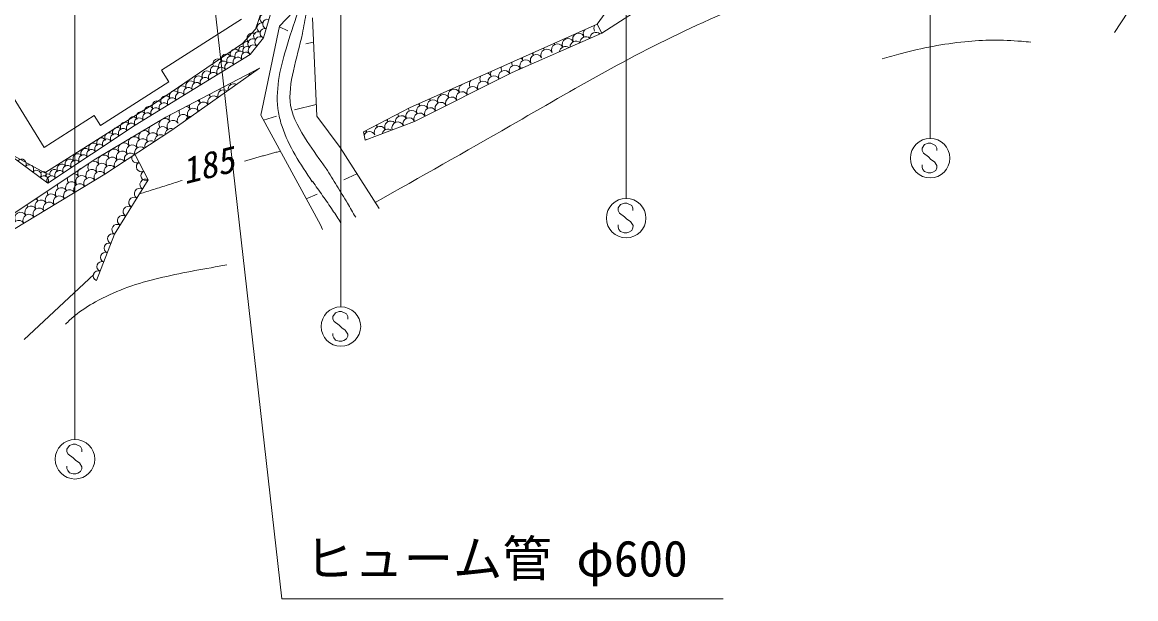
# Model space of a CAD drawing. Units: millimetres, scale not verified. Extents: x 40000 to 680000, y 20000 to 380000.
# Drawn here: x 378968 to 435319, y 247609 to 276807 of the extents above; entities that cross this region are included whole.
import ezdxf
from ezdxf.enums import TextEntityAlignment as Align

# ---------------------------------------------------------------- set-up
doc = ezdxf.new("R2010")
doc.units = ezdxf.units.MM
doc.header["$LTSCALE"] = 1000
for name, color, linetype, lineweight in [('M-BGD', 7, 'Continuous', 13), ('M-STR-STR3', 7, 'Continuous', 13), ('M-STR-STRC', 7, 'Continuous', 13)]:
    doc.layers.add(name, color=color, linetype=linetype, lineweight=lineweight)
doc.styles.add('ＭＳ ゴシック', font='')
doc.styles.get('ＭＳ ゴシック').set_extended_font_data('MS Gothic')

msp = doc.modelspace()

# ---------------------------------------------------------------- linework, layer by layer
at = {"layer": 'M-BGD'}
for p, q in [((424910, 302204), (424910, 270924)), ((408067, 276703), (409683, 278977)), ((391562, 278753), (390776, 276452)), ((392002, 278815), (391172, 276019)), ((380078, 270472), (375417, 278006)), ((391991, 276604), (392678, 277336)), ((408294, 276260), (410611, 277737)), ((434917, 277312), (434240, 276282)), ((390055, 276960), (386009, 274377)), ((393661, 277027), (393870, 272050)), ((403679, 274759), (408067, 276703)), ((408067, 276703), (408294, 276260)), ((390776, 276452), (390111, 275727)), ((391041, 272108), (391991, 276604)), ((392412, 276369), (391983, 276569)), ((408294, 276260), (403767, 274267)), ((390111, 275727), (385765, 272761)), ((391172, 276019), (390504, 275179)), ((393712, 275805), (393321, 275716)), ((390504, 275179), (384679, 271592)), ((386237, 272005), (390971, 274479)), ((390971, 274479), (386536, 271345)), ((398558, 272465), (403679, 274759)), ((386009, 274377), (386386, 273787)), ((403767, 274267), (398816, 271776)), ((386386, 273787), (382930, 271581)), ((385765, 272761), (380118, 269189)), ((392740, 272368), (393845, 272646)), ((396232, 271255), (398558, 272465)), ((382607, 272087), (380921, 271010)), ((382930, 271581), (382607, 272087)), ((382691, 269896), (386237, 272005)), ((391041, 272108), (394061, 266554)), ((391180, 271852), (391828, 272056)), ((395059, 270458), (393870, 272050)), ((398816, 271776), (396321, 270843)), ((384679, 271592), (380254, 268656)), ((386536, 271345), (383154, 269108)), ((396321, 270843), (396232, 271255)), ((380921, 271010), (380078, 270472)), ((380118, 269189), (377992, 270343)), ((380254, 268656), (377992, 270343)), ((384649, 270153), (385334, 268819)), ((395059, 270458), (397024, 267367)), ((377218, 266248), (382691, 269896)), ((383154, 269108), (377962, 265977)), ((385334, 268819), (383630, 266076)), ((395907, 269123), (395239, 268830)), ((393899, 268102), (393344, 267872)), ((394061, 266554), (394167, 266314)), ((383630, 266076), (382720, 263731)), ((379057, 260742), (382584, 264025))]:
    msp.add_line(p, q, dxfattribs=at)
for centre, radius, start, end in [((391088, 276531), 242, 72.8125, 252.8125), ((391231, 276993), 242, 72.8125, 252.8125), ((391380, 276718), 243, 73.4876, 253.4876), ((390598, 275995), 260, 52.0836, 232.0836), ((390902, 276105), 226, 59.4697, 239.4697), ((391242, 276252), 243, 73.4876, 253.4876), ((407124, 275956), 300, 26.7092, 206.7092), ((406721, 276089), 300, 26.7092, 26.9911), ((407257, 276359), 300, 206.4264, 206.7092), ((407660, 276226), 300, 138.9213, 206.7092), ((407995, 275996), 300, 47.614, 179.8941), ((408196, 276496), 300, 150.1668, 206.7092), ((390080, 275417), 161, 36.7187, 216.7187), ((390331, 275374), 205, 42.3669, 222.3669), ((390323, 275651), 179, 50.2586, 230.2586), ((390634, 275711), 251, 52.5584, 232.5584), ((390671, 275389), 268, 51.465, 231.4649), ((391005, 275809), 268, 51.465, 231.4649), ((406052, 275417), 300, 26.7092, 206.7092), ((405649, 275550), 300, 26.7092, 38.3808), ((406185, 275820), 300, 195.138, 206.7092), ((406455, 275284), 300, 54.2646, 173.2434), ((406588, 275687), 300, 26.7092, 206.7092), ((406721, 276089), 300, 200.8037, 206.7092), ((406991, 275553), 300, 47.614, 179.8941), ((407493, 275774), 300, 47.614, 179.8941), ((389299, 274950), 250, 29.6341, 209.6341), ((389558, 274857), 243, 31.3927, 211.3927), ((389733, 275197), 250, 29.6341, 209.6341), ((389880, 274795), 244, 31.6269, 211.6269), ((389972, 275109), 243, 31.3927, 211.3927), ((390296, 275051), 244, 31.6269, 211.6269), ((404577, 275011), 300, 177.4025, 206.7092), ((404980, 274878), 300, 26.7092, 206.7092), ((404577, 275011), 300, 26.7092, 50.3922), ((405113, 275280), 300, 183.5581, 206.7092), ((405516, 275147), 300, 26.7092, 206.7092), ((405113, 275280), 300, 26.7092, 44.2366), ((405649, 275550), 300, 189.4139, 206.7092), ((388729, 274351), 243, 31.3927, 211.3927), ((388864, 274703), 250, 29.6341, 209.6341), ((389048, 274283), 244, 31.6269, 211.6269), ((389144, 274604), 243, 31.3927, 211.3927), ((389464, 274539), 244, 31.6269, 211.6269), ((391219, 274324), 300, 149.7102, 150.852), ((403505, 274471), 300, 164.4142, 206.7092), ((403908, 274338), 300, 26.7092, 206.7092), ((404041, 274741), 300, 170.9181, 206.7092), ((404311, 274205), 300, 90.8247, 136.6833), ((404444, 274608), 300, 26.7092, 206.7092), ((404041, 274741), 300, 26.7092, 56.8766), ((387901, 273846), 243, 31.3927, 211.3927), ((388216, 273770), 244, 31.6269, 211.6269), ((388315, 274098), 243, 31.3927, 211.3927), ((388632, 274026), 244, 31.6269, 211.6269), ((390293, 274116), 300, 206.0262, 211.0997), ((390705, 274014), 300, 133.6756, 165.5102), ((390705, 274014), 300, 84.99, 101.5153), ((402433, 273932), 300, 149.3159, 206.7092), ((402433, 273932), 300, 26.7092, 78.9522), ((402836, 273799), 300, 26.7092, 206.7092), ((402969, 274202), 300, 157.3317, 206.7092), ((403372, 274069), 300, 26.7092, 206.7092), ((386659, 273087), 243, 31.3927, 211.3927), ((387073, 273340), 243, 31.3927, 211.3927), ((387383, 273257), 244, 31.6269, 211.6269), ((387487, 273593), 243, 31.3927, 211.3927), ((387799, 273514), 244, 31.6269, 211.6269), ((389164, 273084), 300, 54.0263, 196.4739), ((389266, 273496), 300, 191.8746, 211.0997), ((389678, 273394), 300, 63.0467, 187.4535), ((389266, 273496), 300, 31.0997, 43.3162), ((389780, 273806), 300, 198.9746, 211.0997), ((400825, 273123), 300, 26.7092, 206.7092), ((400423, 273256), 300, 26.7092, 31.8374), ((400959, 273526), 300, 201.5996, 206.7092), ((401361, 273393), 300, 116.7107, 206.7092), ((401764, 273260), 300, 26.7092, 206.7092), ((401897, 273662), 300, 138.7701, 206.7092), ((402300, 273529), 300, 26.7092, 206.7092), ((385799, 272570), 254, 30.9465, 210.9465), ((386234, 272831), 254, 30.9465, 210.9465), ((386551, 272745), 244, 31.6269, 211.6269), ((386967, 273001), 244, 31.6269, 211.6269), ((388136, 272464), 300, 37.1023, 211.0997), ((387725, 272566), 300, 31.0997, 67.2307), ((388238, 272876), 300, 176.5697, 211.0997), ((388650, 272774), 300, 45.6226, 204.8776), ((388238, 272876), 300, 31.0997, 58.6211), ((388752, 273186), 300, 184.3019, 211.0997), ((399753, 272584), 300, 26.7092, 206.7092), ((399351, 272717), 300, 26.7092, 42.3987), ((399887, 272986), 300, 191.1972, 206.7092), ((400156, 272450), 300, 26.7092, 206.7092), ((400289, 272853), 300, 26.7092, 206.7092), ((399887, 272986), 300, 26.7092, 37.071), ((400423, 273256), 300, 196.4308, 206.7092), ((400692, 272720), 300, 26.7092, 206.7092), ((401228, 272990), 300, 26.7092, 206.7092), ((384981, 272040), 240, 33.5867, 213.5867), ((385303, 271976), 244, 31.6269, 211.6269), ((385381, 272306), 240, 33.5867, 213.5867), ((385719, 272232), 244, 31.6269, 211.6269), ((386135, 272489), 244, 31.6269, 211.6269), ((387211, 272256), 300, 158.0876, 211.0997), ((387211, 272256), 300, 31.0997, 77.1033), ((387623, 272155), 300, 31.0997, 211.0997), ((387725, 272566), 300, 167.9602, 211.0997), ((388035, 272053), 300, 109.3346, 141.1655), ((398681, 272044), 300, 26.7092, 193.8337), ((398815, 272447), 300, 180.8098, 206.7092), ((399084, 271911), 300, 26.7092, 206.7063), ((399217, 272314), 300, 26.7092, 206.7092), ((398815, 272447), 300, 26.7092, 47.9359), ((399351, 272717), 300, 185.8695, 206.7092), ((399620, 272181), 300, 26.7092, 206.7092), ((384179, 271508), 240, 33.5867, 213.5867), ((384477, 271458), 241, 33.566, 213.566), ((384580, 271774), 240, 33.5867, 213.5867), ((384887, 271720), 244, 31.6269, 211.6269), ((386183, 271637), 300, 138.4604, 211.0997), ((386183, 271637), 300, 31.0997, 103.0255), ((386595, 271535), 300, 31.0997, 211.0997), ((386697, 271947), 300, 145.2428, 211.0997), ((387109, 271845), 300, 31.0997, 211.0997), ((387521, 271743), 300, 89.7721, 160.7281), ((397609, 271505), 300, 45.4543, 206.7092), ((397207, 271638), 300, 26.7092, 48.8636), ((397743, 271908), 300, 184.3089, 206.7092), ((397973, 271461), 300, 20.513, 200.5101), ((398145, 271775), 300, 32.9044, 187.8527), ((398279, 272177), 300, 182.6461, 206.7092), ((398535, 271671), 300, 20.513, 200.513), ((399084, 271911), 300, 206.7063, 206.7092), ((383378, 270976), 240, 33.5867, 213.5867), ((383673, 270925), 241, 33.566, 213.566), ((383778, 271242), 240, 33.5867, 213.5867), ((384075, 271191), 241, 33.566, 213.566), ((385156, 271017), 300, 130.9361, 211.0997), ((385156, 271017), 300, 31.0997, 110.5499), ((385568, 270915), 300, 31.0997, 211.0997), ((385670, 271327), 300, 120.743, 211.0997), ((385980, 270813), 300, 59.8431, 187.1102), ((386081, 271225), 300, 31.0997, 211.0997), ((386493, 271123), 300, 66.1025, 180.8508), ((396538, 270966), 300, 26.7092, 154.5475), ((396135, 271099), 300, 26.7092, 45.617), ((396671, 271368), 300, 187.7664, 206.7092), ((397074, 271235), 300, 26.7092, 206.7092), ((396671, 271368), 300, 26.7092, 47.2103), ((397207, 271638), 300, 186.1132, 206.7092), ((397476, 271102), 300, 53.1959, 167.831), ((382576, 270444), 240, 33.5867, 213.5867), ((382869, 270391), 241, 33.566, 213.566), ((382977, 270710), 240, 33.5867, 213.5867), ((383271, 270658), 241, 33.566, 213.566), ((384128, 270397), 300, 120.743, 211.0997), ((384230, 270809), 300, 210.3032, 211.0997), ((384128, 270397), 300, 31.0997, 120.743), ((384540, 270295), 300, 31.0997, 211.0997), ((384642, 270707), 300, 31.0997, 211.0997), ((384744, 271119), 300, 211.0335, 211.0997), ((384952, 270193), 300, 50.3533, 204.0947), ((385054, 270605), 300, 31.0997, 211.0997), ((385466, 270503), 300, 59.8431, 187.1102), ((396404, 270563), 300, 96.7091, 106.5184), ((381775, 269911), 240, 33.5867, 213.5867), ((382064, 269857), 241, 33.566, 213.566), ((382175, 270177), 240, 33.5867, 213.5867), ((382466, 270124), 241, 33.566, 213.566), ((383101, 269777), 300, 31.0997, 211.0997), ((383203, 270189), 300, 208.892, 211.0997), ((383513, 269675), 300, 31.0997, 211.0997), ((383615, 270087), 300, 31.0997, 211.0997), ((383716, 270499), 300, 209.5826, 211.0997), ((383203, 270189), 300, 31.0997, 32.5939), ((384026, 269985), 300, 31.0997, 211.0997), ((384438, 269883), 300, 42.8586, 204.0947), ((384763, 269931), 250, 159.7329, 297.1592), ((378935, 269640), 235, 323.2875, 143.2875), ((379312, 269359), 235, 323.2875, 143.2875), ((380973, 269379), 240, 33.5867, 213.5867), ((381260, 269323), 241, 33.566, 213.566), ((381374, 269645), 240, 33.5867, 213.5867), ((381662, 269590), 241, 33.566, 213.566), ((382073, 269157), 300, 123.6848, 211.0997), ((382587, 269467), 300, 150.9361, 211.0997), ((382587, 269467), 300, 31.0997, 96.4336), ((382999, 269365), 300, 31.0997, 211.0997), ((383411, 269263), 300, 35.2979, 211.0997), ((383924, 269573), 300, 42.8586, 204.0947), ((384991, 269486), 250, 117.1593, 297.1592), ((379689, 269078), 235, 323.2875, 143.2875), ((380066, 268797), 235, 323.2875, 143.2875), ((380032, 269099), 149, 315.8992, 135.8992), ((380269, 269000), 130, 1.9408, 181.9408), ((380455, 268790), 241, 33.566, 213.566), ((380586, 269125), 223, 32.9046, 212.9046), ((380858, 269056), 241, 33.566, 213.566), ((381559, 268847), 300, 171.1297, 211.0997), ((381559, 268847), 300, 31.0997, 76.2399), ((381971, 268745), 300, 31.0997, 211.0997), ((382383, 268643), 300, 31.0997, 211.0997), ((382485, 269055), 300, 31.0997, 211.0997), ((382897, 268953), 300, 31.0997, 211.0997), ((385192, 268590), 269, 58.1499, 238.1498), ((385220, 269041), 250, 117.1593, 297.1592), ((380532, 268228), 300, 172.4658, 211.0997), ((380944, 268126), 300, 31.0997, 211.0997), ((381046, 268537), 300, 158.943, 211.0997), ((381356, 268024), 300, 31.0997, 211.0997), ((381458, 268436), 300, 31.0997, 211.0997), ((381869, 268334), 300, 31.0997, 211.0997), ((384908, 268133), 269, 58.1499, 238.1498), ((379916, 267506), 300, 31.0997, 211.0997), ((379504, 267608), 300, 31.0997, 55.3345), ((380018, 267918), 300, 176.7485, 211.0997), ((380328, 267404), 300, 31.0997, 211.0997), ((380430, 267816), 300, 31.0997, 211.0997), ((380842, 267714), 300, 31.0997, 211.0997), ((384624, 267676), 269, 58.1499, 238.1498), ((378889, 266886), 300, 31.0997, 211.0997), ((379403, 267196), 300, 31.0997, 211.0997), ((379504, 267608), 300, 192.0352, 211.0997), ((379814, 267094), 300, 31.0997, 211.0997), ((384340, 267219), 269, 58.1499, 238.1498), ((378787, 266474), 300, 31.0997, 211.0997), ((379301, 266784), 300, 31.0997, 211.0997), ((383772, 266305), 269, 58.1499, 238.1498), ((384056, 266762), 269, 58.1499, 238.1498), ((383539, 265841), 252, 68.8068, 248.8068), ((383357, 265372), 252, 68.8068, 248.8068), ((383175, 264903), 252, 68.8068, 248.8068), ((382993, 264434), 252, 68.8068, 248.8068), ((382811, 263965), 252, 68.8068, 248.8068)]:
    msp.add_arc(centre, radius, start, end, dxfattribs=at)
for points, knots in [([(396827, 267677), (399112, 268966), (401397, 270255), (403664, 271560), (406858, 273398), (410016, 275268), (413426, 276802), (417182, 278491), (421245, 279773), (425288, 279666), (427854, 279598), (430413, 278970), (432991, 278846), (433766, 278809), (434543, 278817), (435319, 278826)], [0, 0, 0, 0, 1, 1, 1, 2, 2, 2, 3, 3, 3, 4, 4, 4, 5, 5, 5, 5]), ([(393646, 268729), (393048, 269625), (392450, 270521), (392116, 271531), (392040, 271760), (391977, 271996), (391936, 272233), (391753, 273299), (392004, 274410), (392316, 275464), (392500, 276088), (392705, 276693), (392911, 277297)], [0, 0, 0, 0, 1, 1, 1, 2, 2, 2, 3, 3, 3, 4, 4, 4, 4]), ([(393342, 277323), (393281, 276958), (393219, 276594), (393143, 276234), (393010, 275603), (392832, 274988), (392689, 274345), (392558, 273761), (392456, 273155), (392551, 272584), (392659, 271939), (393020, 271340), (393391, 270773), (393698, 270304), (394012, 269858), (394326, 269412)], [0, 0, 0, 0, 1, 1, 1, 2, 2, 2, 3, 3, 3, 4, 4, 4, 5, 5, 5, 5]), ([(430013, 275803), (429852, 275817), (429692, 275831), (429530, 275844), (429053, 275881), (428574, 275903), (428094, 275900), (427617, 275897), (427139, 275869), (426663, 275821), (425582, 275713), (424510, 275502), (423460, 275223), (423132, 275136), (422806, 275041), (422480, 274947)], [0, 0, 0, 0, 1, 1, 1, 2, 2, 2, 3, 3, 3, 4, 4, 4, 5, 5, 5, 5]), ([(392034, 270282), (391996, 270271), (391958, 270261), (391920, 270251), (391883, 270241), (391845, 270231), (391807, 270220), (391769, 270210), (391732, 270200), (391694, 270189), (391656, 270179), (391618, 270169), (391580, 270159), (391543, 270148), (391505, 270138), (391467, 270128), (391429, 270117), (391391, 270107), (391354, 270097), (391316, 270087), (391278, 270076), (391240, 270066), (391203, 270055), (391165, 270045), (391127, 270035), (391089, 270024), (391052, 270014), (391014, 270003), (390976, 269993), (390938, 269983), (390901, 269972), (390863, 269962), (390825, 269951), (390788, 269941), (390750, 269930), (390712, 269919), (390674, 269909), (390637, 269898), (390599, 269888), (390561, 269877), (390524, 269866), (390486, 269856), (390448, 269845), (390411, 269834), (390373, 269824), (390335, 269813), (390298, 269802), (390260, 269791), (390222, 269780)], [0, 0, 0, 0, 1, 1, 1, 2, 2, 2, 3, 3, 3, 4, 4, 4, 5, 5, 5, 6, 6, 6, 7, 7, 7, 8, 8, 8, 9, 9, 9, 10, 10, 10, 11, 11, 11, 12, 12, 12, 13, 13, 13, 14, 14, 14, 15, 15, 15, 16, 16, 16, 16]), ([(394349, 269404), (394530, 269111), (394710, 268819), (394890, 268527), (395069, 268234), (395248, 267941), (395424, 267646), (395565, 267409), (395703, 267170), (395842, 266931)], [0, 0, 0, 0, 1, 1, 1, 2, 2, 2, 3, 3, 3, 3]), ([(387063, 268797), (386823, 268721), (386584, 268645), (386345, 268569), (386105, 268493), (385866, 268417), (385627, 268342), (385387, 268266), (385148, 268190), (384908, 268115)], [0, 0, 0, 0, 1, 1, 1, 2, 2, 2, 3, 3, 3, 3]), ([(393656, 268751), (393827, 268508), (393998, 268265), (394169, 268022), (394340, 267779), (394511, 267536), (394675, 267289), (394814, 267078), (394948, 266865), (395082, 266651)], [0, 0, 0, 0, 1, 1, 1, 2, 2, 2, 3, 3, 3, 3]), ([(381151, 261513), (381304, 261659), (381457, 261805), (381619, 261940), (381944, 262212), (382305, 262440), (382677, 262646), (383144, 262905), (383628, 263129), (384126, 263317), (384634, 263508), (385155, 263661), (385681, 263794), (386216, 263930), (386755, 264044), (387296, 264149), (387839, 264255), (388384, 264351), (388928, 264452), (389058, 264476), (389187, 264501), (389317, 264525)], [0, 0, 0, 0, 1, 1, 1, 2, 2, 2, 3, 3, 3, 4, 4, 4, 5, 5, 5, 6, 6, 6, 7, 7, 7, 7])]:
    msp.add_open_spline(points, degree=3, knots=knots, dxfattribs=at)
at = {"layer": 'M-STR-STR3'}
for q in [(386824, 294227), (414434, 247609)]:
    msp.add_line((392096, 247609), q, dxfattribs=at)
at = {"layer": 'M-STR-STRC'}
for p, q in [((409527, 299695), (409527, 267888)), ((395094, 295955), (395094, 262395)), ((381634, 291116), (381634, 255673)), ((424628, 270621), (424505, 270436)), ((424821, 270686), (424628, 270621)), ((424942, 270684), (424821, 270686)), ((425192, 270565), (424942, 270684)), ((425255, 270434), (425192, 270565)), ((424505, 270436), (424507, 270305)), ((424507, 270305), (424570, 270176)), ((424570, 270176), (424826, 269994)), ((424826, 269994), (424955, 269862)), ((425255, 270305), (425255, 270434)), ((424507, 269457), (424505, 269578)), ((424547, 269354), (424507, 269457)), ((424955, 269862), (425134, 269746)), ((425134, 269746), (425260, 269546)), ((425255, 269436), (425194, 269304)), ((425260, 269546), (425255, 269436)), ((424631, 269243), (424547, 269354)), ((424818, 269183), (424631, 269243)), ((424952, 269183), (424818, 269183)), ((425052, 269212), (424952, 269183)), ((425194, 269304), (425052, 269212)), ((409245, 267585), (409122, 267401)), ((409122, 267401), (409124, 267269)), ((409124, 267269), (409187, 267140)), ((409187, 267140), (409443, 266958)), ((409438, 267651), (409245, 267585)), ((409559, 267648), (409438, 267651)), ((409809, 267530), (409559, 267648)), ((409872, 267398), (409809, 267530)), ((409872, 267269), (409872, 267398)), ((409124, 266421), (409122, 266542)), ((409443, 266958), (409572, 266826)), ((409572, 266826), (409751, 266711)), ((409751, 266711), (409877, 266510)), ((409164, 266318), (409124, 266421)), ((409248, 266208), (409164, 266318)), ((409435, 266147), (409248, 266208)), ((409569, 266147), (409435, 266147)), ((409669, 266176), (409569, 266147)), ((409812, 266268), (409669, 266176)), ((409872, 266400), (409812, 266268)), ((409877, 266510), (409872, 266400)), ((394812, 262092), (394688, 261907)), ((395004, 262158), (394812, 262092)), ((395125, 262155), (395004, 262158)), ((395375, 262036), (395125, 262155)), ((395438, 261905), (395375, 262036)), ((394688, 261907), (394691, 261776)), ((394691, 261776), (394754, 261647)), ((394754, 261647), (395009, 261465)), ((395438, 261776), (395438, 261905)), ((394691, 260928), (394688, 261049)), ((394730, 260825), (394691, 260928)), ((395009, 261465), (395138, 261333)), ((395138, 261333), (395317, 261217)), ((395317, 261217), (395444, 261017)), ((395438, 260907), (395378, 260775)), ((395444, 261017), (395438, 260907)), ((394814, 260714), (394730, 260825)), ((395001, 260654), (394814, 260714)), ((395136, 260654), (395001, 260654)), ((395236, 260683), (395136, 260654)), ((395378, 260775), (395236, 260683)), ((381352, 255370), (381228, 255185)), ((381544, 255436), (381352, 255370)), ((381666, 255433), (381544, 255436)), ((381916, 255314), (381666, 255433)), ((381979, 255183), (381916, 255314)), ((381228, 255185), (381231, 255054)), ((381231, 255054), (381294, 254925)), ((381294, 254925), (381550, 254743)), ((381550, 254743), (381679, 254611)), ((381979, 255054), (381979, 255183)), ((381231, 254206), (381228, 254327)), ((381271, 254103), (381231, 254206)), ((381679, 254611), (381858, 254495)), ((381858, 254495), (381984, 254295)), ((381979, 254185), (381918, 254053)), ((381984, 254295), (381979, 254185)), ((381355, 253992), (381271, 254103)), ((381542, 253932), (381355, 253992)), ((381676, 253932), (381542, 253932)), ((381776, 253961), (381676, 253932)), ((381918, 254053), (381776, 253961))]:
    msp.add_line(p, q, dxfattribs=at)
for centre in [(424912, 269924), (409529, 266888), (395095, 261395), (381636, 254673)]:
    msp.add_circle(centre, 1000, dxfattribs=at)

# ---------------------------------------------------------------- texts
at = {"layer": 'M-BGD', "style": 'ＭＳ ゴシック', "oblique": 15}
msp.add_text('185', height=1320, rotation=14.191, dxfattribs=at).set_placement((387285, 268208), align=Align.BOTTOM_LEFT)
at = {"layer": 'M-STR-STR3', "style": 'ＭＳ ゴシック'}
msp.add_text('ヒューム管 φ600', height=1833, dxfattribs=at).set_placement((393265, 248183), align=Align.BOTTOM_LEFT)

doc.saveas('drawing.dxf')
